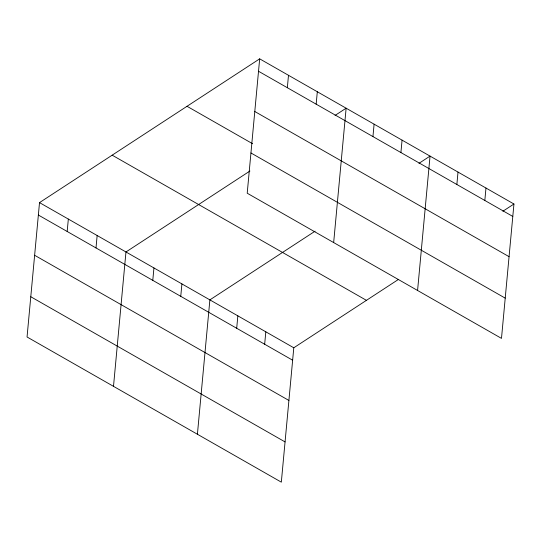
<?xml version="1.0" encoding="UTF-8"?>
<svg xmlns="http://www.w3.org/2000/svg" width="541" height="541" viewBox="0 0 541 541"><rect width="100%" height="100%" fill="white"/><g stroke="black" fill="none" stroke-linecap="round" stroke-linejoin="round"><path stroke-width="0.81" d="M259.673 58.847L247.21 193.211L501.487 338.382L513.95 204.011L259.673 58.847L39.513 202.618L27.05 336.989L281.327 482.153L293.79 347.789L398.325 279.521M67.179 231.487L68.335 219.071M96 247.94L97.15 235.524M113.502 386.342L125.965 251.978L249.908 171.037M152.785 280.36L153.942 267.944M180.755 296.333L181.911 283.91M197.411 434.247L209.881 299.883L315.105 231.163M236.694 328.265L237.851 315.849M287.339 87.716L288.495 75.3M264.664 344.238L265.82 331.816M316.16 104.17L317.31 91.747M333.662 242.571L346.132 108.2L335.062 115.429M372.945 136.589L374.102 124.173M400.915 152.555L402.071 140.139M417.578 290.476L430.041 156.106L418.971 163.335M456.861 184.495L458.011 172.079M484.831 200.461L485.98 188.045M502.88 211.24L513.95 204.011M258.524 71.263L512.8 216.434M254.791 111.507L509.067 256.677M187.024 106.293L252.586 143.717M250.943 152.968L505.22 298.138M112.17 155.172L366.44 300.343M39.513 202.618L293.79 347.789M38.364 215.034L292.634 360.205M34.631 255.278L288.901 400.448M30.783 296.745L285.06 441.909"/></g></svg>
